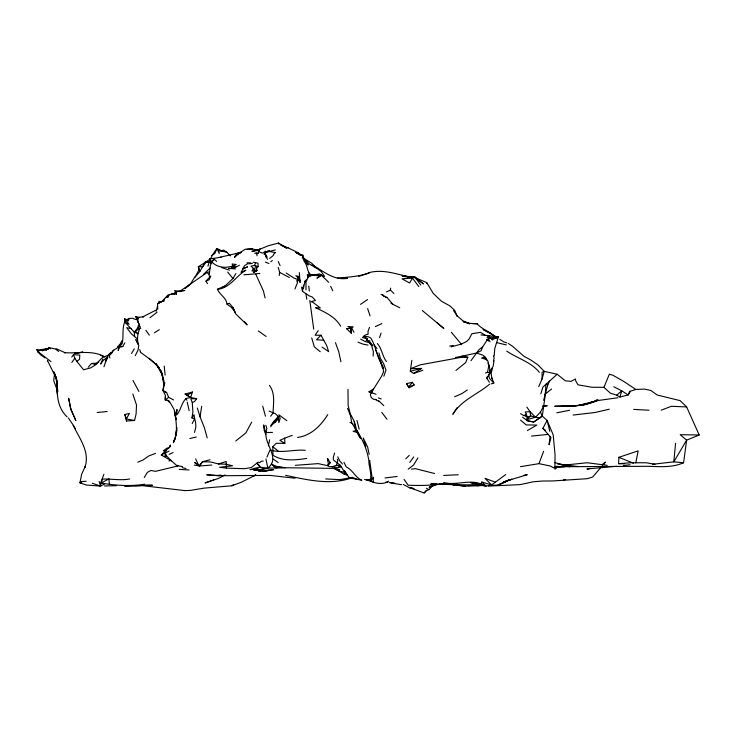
<?xml version="1.0" encoding="UTF-8"?>
<svg xmlns="http://www.w3.org/2000/svg" width="736" height="736" viewBox="0 0 736 736"><rect width="100%" height="100%" fill="white"/><g stroke="black" fill="none" stroke-linecap="round" stroke-linejoin="round"><path stroke-width="1.1" d="M538.724 386.621L542.046 379.077L542.073 372.241L544.254 371.349L557.152 374.238L565.303 380.797L571.127 381.358L575.478 378.939L575.644 380.742L577.999 384.808L591.882 387.265L603.934 387.329L610.319 393.144L616.694 395.204L619.933 397.035L628.139 394.956L630.034 392.205L629.676 391.386L635.858 389.464L644.478 389.086L650.762 390.448L657.285 395.048L680.101 400.614L686.624 406.907L699.2 434.985L686.624 440.183L673.799 461.858L652.712 464.269M310.27 274.316L310.261 275.816L307.979 276.837L310.27 274.316L313.656 275.393L318.32 275.641M67.123 416.87C57.601 408.149 56.7 395.103 57.316 383.097M489.376 382.251L486.818 378.249L490.139 373.318L487.591 372.149L488.695 366.234L487.848 360.842L486.054 359.205L481.592 358.092L484.831 356.73L487.195 360.52M303.508 285.117L302.487 291.309L309.102 295.817L312.34 297.04L315.431 300.426L311.135 301.705L313.076 302.413L320.353 308.007L315.578 307.749C325.027 312.22 334.99 316.526 340.63 326.122M165.324 397.109L165.241 399.952L169.234 401.074L173.889 409.069L175.904 414.874L176.98 409.455L176.612 415.003C180.992 410.164 181.286 403.08 186.015 398.516L190.596 397.477L196.641 398.71L194.644 401.433L192.28 402.555L192.878 411.967L191.976 417.956L194.672 418.775L195.601 422.17L195.886 426.954L194.479 432.455M624.266 463.809L618.626 463.68L618.866 457.323L638.167 450.864L635.748 462.962M364.541 479.44L367.678 480.396L370.383 479.808C372.03 473.312 368.294 466.918 369.638 460.359L372.011 476.882L370.87 481.206C376.335 483.699 383.456 484.748 388.728 481.132M373.152 356.114L373.382 351.698L371.634 345.782L369.279 342.682L364.927 341.421L360.649 339.14M346.711 328.817L351.541 327.879L346.711 328.817L351.228 333.187L351.541 327.879L353.216 326.867L347.907 326.536L351.541 327.879L353.979 332.24M490.185 370.07L490.075 371.772L493.138 366.289L494.068 360.649M418.812 286.598L412.5 278.144L402.04 278.806L409.556 282.992L412.5 278.144L414.497 276.635L423.467 283.875L414.451 277.371L414.497 276.635L402.426 276.423L411.166 277.113M158.81 303.315L158.958 301.19L160.65 302.468M393.88 293.471L390.466 290.058L390.614 288.172M138.028 343.27L137.485 339.038L137.926 333.804L139.573 329.001L137.926 327.842L138.405 325.266M230.423 255.926L226.973 252.384L222.042 251.04L216.945 248.51C212.732 253.975 209.732 259.449 207.957 266.193M373.106 482.365L373.557 477.259L370.87 481.206L367.678 480.396M279.266 275.494L279.643 272.394L278.254 267.462M494.206 355.856L494.794 348.321L498.474 336.628L492.844 337.189L491.105 335.855L480.985 334.926M675.574 443.32L673.799 461.858L683.597 462.742L686.624 440.183L680.174 434.691L699.2 434.985M411.866 360.364L410.274 371.211L413.715 373.483L422.85 370.254M344.476 470.442L347.291 475.033L344.706 471.601L344.356 474.37L347.291 475.033L349.48 477.94L361.799 480.222C355.111 477.498 352.756 469.789 346.233 466.918L343.979 462.383M522.56 417.174L527.666 420.836L533.747 422.013L542.285 416.098L545.109 396.134L545.974 384.174L547.842 384.735L549.645 381.027L557.152 374.238M73.177 425.39C79.479 438.435 90.464 452.401 84.778 467.654L85.394 466.136L81.687 474.094L79.939 482.834L86.572 485.07L100.528 486.091L101.071 481.804L103.914 474.242M550.132 436.301L549.047 444.691L550.97 437.672L542.892 428.324L547.115 420.458L542.285 416.098L540.454 412.068L543.499 406.401M163.696 380.622L163.337 379.095L163.852 384.146L162.95 390.485L165.361 395.333L165.241 399.952L168.636 397.32L173.558 399.933M207.202 437.911L204.341 427.552L200.017 416.788L201.728 406.226M263.221 461.104L261.39 461.205L259.725 462.686L258.152 462.134L257.011 463.045L259.946 467.25L267.858 468.078C281.805 457.019 261.022 442.216 266.892 428.61L265.806 425.298M176.484 432.52L176.916 430.275M256.22 270.968L250.994 266.147L254.536 265.411L256.864 267.674L253.313 268.511L252.006 270.977L256.22 270.968L257.241 270.195L253.561 272.421L256.22 270.968L256.864 267.674L258.161 266.616L258.014 263.221L253.193 262.182M304.005 261.105C307.565 264.923 306.921 270.609 310.086 274.638L308.669 276.074L306.774 280.103L305.026 281.097L303.434 288.31L301.558 287.16L302.487 291.309M124.844 342.82L122.838 346.49L119.352 346.564L118.22 350.391L119.352 346.564L122.102 343.841C124.071 336.039 121.458 327.778 125.516 320.178M492.421 367.687L491.16 373.732L491.786 378.562M540.454 412.068L535.504 417.303L530.684 415.932L527.28 417.174L525.936 416.125L526.35 414.175L525.228 411.958L530.086 411.645L535.504 417.303L540.012 417.965M268.336 445.823L269.634 439.742M103.96 366.758L107.76 355.58L110.796 352.562M169.933 446.899L170.338 445.022L169.74 446.853L161.285 454.995L171.35 460.791L177.523 466.21L177.845 465.226M176.309 433.32L175.941 434.939L176.806 427.588L175.987 435.473L173.383 442.722L174.846 438.831L174.266 440.671C177.68 432.06 176.355 422.74 175.002 413.862L176.18 419.704L174.368 411.672M126.528 420.992L126.353 418.986L129.37 413.43L124.853 414.534L126.528 420.992L134.559 420.477L136.096 413.954L136.528 405.067L132.839 393.999M164.846 382.72L162.95 390.485L166.63 392.546L168.636 397.32M302.211 257.968L302.864 255.291L295.522 252.227L297.169 253.644M329.185 466.578L332.23 466.808L336.444 465.327L337.861 460.57L337.263 459.163M535.504 417.303L526.654 419.722L527.28 417.174L526.35 414.175L524.842 415.242M493.396 361.082L494.178 357.944L493.497 355.838M105.414 362.443L106.564 357.871L103.206 360.474L100.657 364.035L102.902 359.048M258.051 253.276L259.219 250.166L258.051 253.276L256.275 253.736L256.671 252.752L254.711 253.34M467.829 357.254L455.492 357.466L462.144 356.15L467.829 357.254L465.63 362.627L455.934 370.429M543.619 400.292L547.842 384.735M542.046 379.077L544.254 371.349L537.942 364.909L530.96 360.07L524.078 356.38L512.504 346.224L508.254 343.454M156.078 311.264L157.513 306.296M619.933 397.035L621.745 390.816L613.787 386.75M334.604 453.026L333.288 457.47L333.334 459.88L340.409 465.354L344.779 472.448L344.356 474.37L334.162 467.976L339.719 469.724M486.818 378.249L487.398 376.298M163.778 301.475L164.662 298.595L167.9 295.219L175.858 292.753M540.831 393.76L542.91 387.081L549.645 381.027M294.952 288.954L297.464 282.762L297.04 280.931L298.31 277.592L299.432 276.607L295.844 275.761L298.31 277.592L299.874 280.204L297.04 280.931L298.31 280.039M190.596 397.477L192.482 392.04L185.104 394.045L190.596 397.477L185.104 394.045M379.528 337.612L381.082 333.141M137.466 319.36L135.599 319.47L132.379 318.219L129.196 318.476L128.312 321.016L124.724 318.789L125 322.239L134.191 332.01L137.926 333.804L135.277 330.924L139.435 325.79L139.38 324.052M383.842 376.188L385.977 370.088L383.622 363.612L380.392 358.303L378.957 353.032M155.728 310.242L142.664 316.885L143.768 316.673L138.8 317.363L137.65 320.565L140.677 328.504M266.956 457.074L270.057 449.898C281.336 453.634 293.636 449.236 305.293 450.322M520.508 466.661L538.991 463.652L543.628 451.288M369.564 327.345L368.092 331.007L368.009 334.3L365.148 335.027L362.508 337.539L367.466 338.845L366.234 340.262L370.042 342.139L372.821 345.828L369.279 342.682M267.646 259.403L265.521 256.192L265.448 254.73L264.288 254.26L264.914 252.724L267.748 251.326M495.503 337.254L498.474 336.628L496.257 338.523L492.108 337.842L488.364 338.79L488.483 340.832L487.526 339.379L482.66 346.96L481.105 350.778L476.496 353.068L462.144 356.15M603.934 387.329L609.334 374.228L612.886 375.213L624.22 381.708L635.858 389.464M443.633 482.512C457.314 486.146 472.034 477.655 484.619 485.926L470.838 482.641L480.994 483.966L481.786 482.062L491.593 484.96L505.715 474.564M255.594 262.918L254.536 265.411L258.161 266.616M629.676 391.386L628.139 394.956L621.745 390.816L616.694 395.204M107.76 355.58L109.103 355.764L111.366 353.556L112.507 351.072L119.352 346.564M166.069 297.28L168.01 297.077L168.976 295.044M120.198 344.163L121.799 340.805M106.959 359.223L107.806 357.494M135.268 355.617L138.037 350.078L138.745 345.497L135.838 339.59L138.156 344.328M192.197 423.559L194.672 418.775L194.037 414.699L191.976 417.956M199.198 269.486L199.769 271.566L198.315 266.8L202.805 266.69L205.629 262.614L209.916 261.878L205.224 262.154L199.769 271.566L194.773 277.555L199.198 269.486L198.315 266.8L210.156 259.109M251.666 422.151L245.833 432.97L235.796 440.938M468.915 339.314L471.868 333.767L480.47 332.322L485.208 335.257M271.124 425.436L274.97 422.4L278.245 416.447L275.457 413.77L269.118 411.093M224.324 286.672L232.962 278.521L235.916 273.562M131.523 353.501L134.32 348.827M242.668 268.852L247.434 266.892L242.668 268.852L244.61 265.604L247.443 263.902L247.066 262.807L250.617 262.816M144.274 477.517L147.402 472.328L151 470.47L155.489 471.344L177.726 466.017M417.892 457.893L413.522 465.106L408.186 469.182M194.764 277.012L190.385 284.206L185.251 288.282M270.728 426.788L274.215 421.158L278.245 416.447L278.834 422.63L280.168 418.462L278.907 414.837L286.865 420.679M45.89 348.818L46.478 350.538L44.142 349.499L44.197 350.143L45.89 348.818L48.042 349.278L45.89 348.818L40.563 349.784L39.22 350.29L38.088 352.02L40.434 354.678L44.905 357.77M457.093 407.744L452.842 414.322C461.233 400.136 477.498 394.496 489.606 384.174M221.14 257.168L213.9 258.364L210.358 265.282L209.383 274.105M243.533 268.327L240.966 272.274L245.861 270.204C236.118 276 229.724 288.31 217.405 289.285C219.779 294.924 226.449 297.684 227.001 304.152L231.509 307.492L235.299 312.414L232.907 307.418L229.273 303.223L227.001 304.152M111.366 353.556L113.694 350.032M211.775 465.069L199.76 465.925L194.709 462.512L199.76 465.925L202.538 461.739L210.018 459.752M47.766 348.974L48.732 347.539L55.191 348.919L58.687 351.449M318.154 330.694L315.091 335.23L320.997 335.23L326.71 345.607L328.633 351.642L322.083 347.088M71.834 362.452L74.814 358.22L73.499 354.651L79.801 355.102L79.552 359.306L76.829 361.312L83.536 369.757L90.583 367.926L95.33 365.019L98.762 361.716M470.985 360.677L479.145 349.49L482.66 346.96M71.751 357.08L73.499 354.651M409.777 462.346L413.724 456.946M327.75 414.662C320.74 425.748 311.227 435.546 297.583 437.451M174.082 294.244L175.996 291.649L176.52 294.133L171.654 293.894M270.664 416.226L273.084 412.988C273.277 403.622 275.54 393.502 269.44 385.379M166.419 297.188L167.9 295.219L168.01 297.077M412.316 382.315L408.581 387.136L409.152 387.762L414.184 384.965L412.316 382.315L406.53 383.612L408.581 387.136L414.184 384.965M330.197 462.714L327.814 465.759L328.495 465.87L327.704 458.721L330.197 462.714L327.768 464.894M270.995 425.224L274.215 421.158M306.774 280.103L305.348 281.833L305.026 281.097M603.299 464.591L605.424 462.079L602.168 465.115M164.662 298.595L161.405 301.88L157.559 303.609L157.762 309.304M413.834 488.667L411.792 488.456L424.184 492.973L426.107 490.82L428.968 489.642L432.317 486.018L429.079 487.26L437.984 484.279L430.477 484.178M600.42 467.967L592.627 477.057L587.411 478.676L552.727 480.958L542.515 481.022L533.361 481.776L520.14 484.619L488.511 486.1M205.96 281.143L210.809 275.972L209.153 279.763L205.96 281.143L207.497 283.627M88.219 367.227L91.577 363.437L97.143 363.216M424.184 492.973L426.586 490.332M274.97 422.4L278.788 418.471M306.645 458.454C295.66 460.092 282.734 461.592 272.973 455.234L272.817 446.734L276.193 443.293L284.823 443.348L284.712 438.141L292.247 435.372M117.539 346.831L121.054 343.289M466.477 341.624L468.63 339.462M210.11 268.005L203.532 274.326M320.997 335.23L316.48 339.747L323.73 340.253M405.72 458.832L409.262 455.382M526.654 419.722L530.684 415.932L530.086 411.645L526.856 407.128M149.896 317.796L157.127 312.165M349.646 477.784L352.498 477.388L357.411 479.486M39.22 350.29L36.8 349.71L38.088 352.02L37.711 351.468L40.563 349.784L42.743 350.75L44.142 349.499M602.683 464.821L604.109 463.606L602.039 464.582M551.595 388.985L544.815 394.432M332.23 466.808L337.75 467.535L340.409 465.354L336.444 465.327M185.288 288.218L190.541 283.958M270.811 261.795L272.357 260.553M409.621 277.067C396.686 274.132 384.026 269.339 370.475 272.265C360.014 276.828 348.514 276.791 337.401 278.337L347.512 278.355C333.408 280.692 323.426 271.06 312.165 264.84L321.365 271.658L324.548 276.478L319.396 273.939L310.261 275.816L313.159 274.951L321.752 275.448L321.034 274.914L316.903 278.19L320.776 276M141.726 485.585L124.724 485.981L141.726 485.585L184.92 490.599L190.606 490.378L203.936 488.143L231.923 485.778L233.717 484.398M177.036 291.502L180.164 291.079L207.276 272.412L209.116 271.915M108.468 354.936L111.752 352.498M367.568 299.534L360.511 304.364M269.431 250.378L267.288 251.362M137.926 327.842L139.72 326.517M542.285 416.098L533.747 422.013L526.902 420.661M467.323 389.942L462.098 393.493L454.609 396.796M235.483 268.898L228.427 268.438L233.938 268.208L239.421 265.19M413.715 373.483L421.59 368.432L410.642 368.662L420.458 364.789L462.153 357.181M269.661 258.419L273.268 255.521L273.985 253.791L275.586 252.595L269.137 251.482L264.914 252.724L267.058 257.306L265.521 256.192L265.99 255.916M154.431 332.81L159.316 329.682M382.564 365.093L383.585 371.671L381.653 376.16L371.57 392.196L371.754 393.162L369.003 391.773L373.456 388.985L370.291 394.744L371.321 397.661L373.566 399.308L376.308 399.519M596.997 399.777C586.767 406.686 573.804 405.49 562.074 406.428L578.459 405.462L596.988 400.761L583.528 405.012L568.597 406.18L578.459 405.462L593.29 402.077L598.046 399.804M186.916 395.444L192.482 392.04M211.609 255.456L214.783 253.57L216.945 248.51L219.245 253.451L218.822 249.771M527.372 430.56L536.829 425.077L526.176 424.93L520.536 420.127M488.483 340.832L486.551 339.839L488.364 338.79L490.029 341.817M255.199 251.004L251.887 251.335L258.511 249.78L260.48 248.667M161.285 454.995L169.078 451.094M269.137 251.482L275.328 249.936M225.023 474.922L218.472 478.446L205.031 482.945L213.753 479.936M491.078 338.569L492.329 339.793L494.574 338.624M466.026 341.798L460.883 344.227L451.177 346.84M556.315 468.4L554.861 469.136L555.054 454.922L553.196 434.893L547.115 420.458L549.792 431.296M166.529 455.832L164.938 456.633L165.204 452.778L166.529 455.832L171.35 460.791M92.304 483.258L100.528 486.091L104.448 484.122L101.209 483.028L102.488 479.072C111.578 478.685 120.603 480.737 129.683 478.961M157.559 303.609L163.41 300.794M255.318 475.235L241.426 482.181L231.923 485.778M486.551 339.839L487.526 339.379M375.342 326.609L381.809 323.601M284.712 438.141L279.91 440.376L284.823 443.348M241.298 252.54L235.695 255.134L234.563 257.379L239.255 253.083L245.29 249.237L252.356 248.934L258.594 250.332M386.428 291.925L390.466 290.058M126.436 319.755L129.196 318.476M222.594 286.957L224.931 285.89M255.696 474.968L253.902 475.778L255.944 475.014M135.277 330.924L139.573 329.001M217.405 289.285L222.097 287.206L223.652 287.242M488.695 366.234L489.412 365.912L488.17 363.115M169.114 454.324L173.061 452.594M107.014 355.635L102.405 357.659L95.404 364.568L91.577 363.437M485.447 373.051L487.591 372.149M137.798 462.19L143.051 459.982L148.911 455.888L155.544 453.367M258.511 249.78L268.079 245.842L278.539 243.027L286.562 248.041L280.913 245.116M592.609 401.608L588.533 403.236L597.384 400.623L617.946 397.725M538.991 463.652L550.372 466.044L553.408 467.673L555.827 466.734L647.616 466.311C659.686 466.56 671.977 467.912 683.597 462.742M661.232 410.2L671.296 406.29L686.624 406.907M503.277 482.2L509.505 479.909L498.189 485.033L488.63 485.576M266.726 252.384L264.914 252.724L265.889 252.494M168.884 461.021L170.945 460.304M503.369 482.236L511.842 479.256L506.534 480.792M491.078 383.925L493.819 382.987L491.731 377.504M196.273 436.991L189.805 438.546M363.676 274.776L369.371 272.854M195.629 458.924L199.005 465.888L202.538 461.739L210.708 461.969L218.491 463.965L226.2 461.472L226.421 468.114L244.49 468.703L251.28 467.562L257.011 463.045L259.201 465.502M358.69 276.35L362.728 275.098M220.101 257.232L241.206 252.374M236.09 253.672L241.5 252.236M356.104 430.514L353.142 431.287L357.356 432.529L359.021 436.19M505.65 481.178L527.243 474.72L524.069 475.226M253.304 468.528L260.664 467.139L259.946 467.25M177.026 291.64L184.883 290.453L180.164 291.079M410.274 371.211L421.59 368.432M267.214 468.271L257.388 470.497L263.746 469.09L254.003 470.304L263.746 469.09M349.352 478.685C328.357 485.098 306.452 479.679 285.614 475.336M119.204 347.282L122.838 346.49M264.288 254.26L265.374 254.03L265.337 252.577M609.288 409.207L595.102 412.482L573.05 415.067M480.994 483.966L485.944 486.128L491.593 484.96L484.978 478.326L495.346 482.181M243.91 274.822L259.808 273.442M556.821 412.767L569.489 410.311M351.1 477.554L340.087 479.642L325.68 478.934M563.5 479.881L565.708 479.476M385.029 477.986L397.192 476.431M616.722 466.265L587.098 468.942L590.364 468.4M587.098 468.942L590.3 468.409M248.731 263.902L252.43 263.341M107.189 411.507L97.152 412.51M337.75 467.535L341.053 467.056M109.434 484.527L108.9 478.906L101.209 483.028C115.552 485.567 130.493 486.459 144.9 484.205M403.374 484.454L409.694 487.867L411.875 487.563M449.76 346.021L453.229 345.543M411.488 469.145L415.325 468.63L434.534 473.524M257.94 468.519L249.982 469.596L254.509 469.163M623.41 465.492L630.099 464.72M295.292 465.336L318.154 463.616L328.495 465.87M564.199 465.124L587.19 462.742L607.218 465.354M531.53 436.062L548.182 434.415M295.09 478.234L270.296 475.428L219.595 475.723L206.733 474.803L216.513 475.511L220.874 475.088M210.68 263.479L210.662 260.976L209.493 258.778L213.9 258.364M542.846 406.143L547.216 405.748L542.745 406.088M553.408 467.673L564.475 466.771L555.8 466.32M618.626 463.68L630.945 462.742L646.337 462.778L655.012 464.296M247.02 249.283L252.356 248.934M81.733 482.715L79.939 482.834L81.282 481.528L86.186 481.261M307.823 277.748L307.344 274.804L310.086 274.638L308.347 272.246M385.287 297.528L387.016 297.445L392.895 304.354L399.749 307.722M485.732 485.429L465.069 486.156L453.137 484.684L465.069 486.156M443.698 475.438L458.27 474.757M476.744 485.383L468.188 485.567M275.77 467.783L271.446 464.223L277.582 466.78L285.237 467.912L267.858 468.078L265.917 458.914M209.493 258.778C215.096 268.419 227.074 269.109 236.256 264.5L232.079 263.957L233.938 268.208M440.266 483.856L447.083 483.662M439.981 483.865L441.968 483.81C430.615 485.521 419.658 485.732 408.176 485.208L404.064 479.375M104.438 485.953L116.656 485.668M272.495 432.409L267.683 432.529L265.383 431.894L263.663 424.939L264.178 430.33L265.843 434.498M134.844 485.631L152.481 485.254L145.894 485.18M394.855 483.193L391.442 483.276L389.307 482.512M467.544 485.502L484.306 485.401M256.294 250.617L258.52 250.58M366.73 479.863L370.383 479.808M439.824 483.837L456.918 483.598M196.641 398.71L190.771 398.756L192.28 402.555M436.154 483.92L431.333 483.92M300.224 255.291L302.864 255.291L303.729 258.373M431.351 484.205L481.694 485.116M218.491 463.965L225.998 464.186L232.53 465.787L219.604 467.277L226.421 468.114M471.666 323.592L477.149 323.803C482.08 329.535 489.836 331.384 494.905 336.775L490.139 332.966L483.083 329.48L497.389 337.401M166.391 451.021L163.245 450.874L167.274 447.93L168.774 448.491M633.724 409.391L649.023 410.237M443.771 483.938L448.905 484.371M222.042 251.04L220.349 250.939L223.707 250.12L226.973 252.384M475.925 485.42L479.164 485.622M473.101 485.401L478.262 485.714M179.308 469.375L189.088 469.982M216.513 475.511L219.595 475.723M477.149 323.803L469.899 323.306L463.275 321.641M390.954 482.549L393.061 482.715M385.618 482.144L387.808 482.338M452.18 484.693L457.654 485.236M284.648 247.489L288.08 247.848L297.868 252.614L300.27 254.904M277.582 466.78L286.138 467.765L333.417 468.381L338.983 471.031L344.779 472.448L344.706 471.601M471.831 485.328L474.039 485.594M412.224 277.076L402.206 275.77L409.704 277.104M578.156 466.596L557.382 463.864L569.609 466.725L554.723 462.53M194.304 465.115L199.76 465.925M409.694 487.867L413.807 488.502M392.619 483.23L401.617 484.711M369.003 391.773L376.059 394.266M177.772 465.768L182.556 466.606M506.322 344.917L496.791 342.636M366.234 340.262L369.95 340.915M134.559 420.477L126.353 418.986L124.853 414.534M368.009 345.083L363.188 344.181L357.99 342.157M180.108 291.64L174.68 290.545L176.52 294.133M131.486 328.716L126.666 327.676L131.459 333.932L137.485 339.038M229.439 270.149L221.444 267.49M182.27 467.664L185.987 468.556M138.8 317.363L135.902 316.6L138.322 322.828M104.77 356.914C92.138 349.637 78.071 353.804 64.547 352.636L65.292 352.811L56.148 348.671M506.672 342.847L503.755 341.909L499.799 339.305M463.238 321.715L469.605 323.822L462.87 320.758L457.479 316.213L453.542 310.61M378.332 397.946L381.202 398.949M476.496 353.068L482.779 355.102L484.831 356.73L484.214 358.69L485.972 358.193L486.054 359.205M265.356 262.117L268.98 263.497M36.8 349.71L39.026 350.566M100.777 355.332L103.518 356.417M618.866 457.323L633.448 463.22M281.042 244.968L288.08 247.848M376.022 400.08L379.261 401.451M414.451 277.371L426.742 282.615L433.274 293.443L441.536 301.3L449.917 305.9L454.738 310.38L457.166 316.498M289.358 277.527L279.643 272.394M163.604 391.166L166.63 392.546M304.051 258.511L311.76 263.24L316.094 267.904L309.534 264.104L302.662 257.195M125 322.239L129.067 324.217L124.724 318.789M381.055 294.372L387.016 297.445M525.936 416.125L524.455 415.352L524.087 415.785L520.564 413.641M426.365 488.253L428.968 489.642M210.662 260.976L211.802 261.602L214.489 259.431L216.642 261.418M349.996 422.298L352.875 423.927M302.496 257.674L304.262 258.722M390.982 303.186L392.895 304.354M265.521 256.192L266.046 256.514M506.754 351.109C517.436 358.469 531.19 362.038 539.387 372.361M137.687 317.759L135.902 316.6L138.12 322.11M298.31 277.592L298.945 279.597L299.874 280.204L294.069 278.171L286.175 273.019M271.446 464.223L276.966 467.958M367.466 338.845L363.74 336.232L368.589 336.867L370.778 338.1C375.756 345.635 376.308 355.12 380.926 362.912L380.392 361.128L382.6 368.442M258.354 330.979L266.165 336.481M273.212 459.034L278.217 462.594M50.959 361.624L37.711 351.468M48.732 347.539L50.462 348.809M140.364 352.148C148.028 358.036 156.998 363.409 161.423 372.315M542.892 428.324L545.394 430.284M378.782 400.816L383.778 405.665M272.817 446.734L278.309 451.196M320.224 351.698L314.336 346.84L311.714 337.916M437.239 322.883L443.845 328.486L422.317 310.537M258.649 250.967L260.369 252.494L262.964 253.138L265.411 251.178L266 251.924M149.206 358.294L154.781 363.336M328.688 282.302L321.034 274.914M307.344 274.804L308.669 276.074M481.786 482.062L485.944 486.128M493.819 382.987L489.587 378.525L488.336 374.284M369.61 479.964L370.87 481.206M461.674 344.595L451.343 332.295M227.672 272.053L232.962 278.521M297.077 252.687L298.623 254.352M297.868 252.614L299.984 254.987M157.495 366.399L159.519 368.69L156.096 363.685L162.748 375.424M205.224 262.154L205.629 262.614M303.26 259.376L308.228 265.061L303.517 258.943M342.433 463.993L339.692 460.8L337.778 456.854M244.435 321.65L247.149 324.926L235.612 313.812L232.907 307.418M377.393 343.537C381.92 348.671 382.297 356.068 386.391 361.542M167.688 400.034L169.344 402.178M381.754 412.399L386.989 419.226M374.247 344.954L376.988 348.551M414.497 276.635L420.808 285.09M207.276 272.412L209.134 274.905L209.558 277.408M47.684 360.842L47.398 360.447L55.807 377.292L57.417 386.446L56.562 379.482M145.866 330.335L149.353 335.156M68.338 417.956L73.775 425.886M74.814 358.22L76.829 361.312M406.53 383.612L409.152 387.762M350.207 413.678L351.596 422.225L360.723 438.647L356.656 429.99L354.246 421.369L350.207 413.678L348.137 405.481L347.981 389.381M382.775 294.602L383.916 296.498M369.389 465.833C368.616 452.732 363.501 441.122 356.656 429.99M74.318 426.825L75.403 428.711M162.224 374.468L157.504 365.856L161.708 373.198L163.88 381.386M132.958 380.42L138.902 391.414M253.313 268.511L254.858 271.492M186.015 398.516L186.88 400.292M330.685 286.341L332.773 290.766M278.282 261.556L280.085 265.586M255.806 274.215L263.424 290.978L265.089 297.942M70.904 409.363L75.863 420.587L70.619 408.682L68.66 398.25L70.904 409.363L70.619 408.682M278.539 243.027L279.027 244.15M57.61 391.129L53.7 380.659L54.63 373.198M347.539 408.406L350.594 415.702M377.412 353.924L383.272 368.258M298.945 279.597L300.122 282.523L299.304 272.596M375.921 350.106L377.034 352.967M109.103 355.764L109.986 358.036M53.848 371.735L56.322 378.644L54.418 373.272M335.46 342.691L338.762 351.771L340.915 361.762M42.348 349.591L42.743 350.75M367.623 308.596L370.07 315.946M55.31 375.59L56.322 378.644M55.504 376.234L56.985 381.018M197.34 408.038L200.017 416.788M99.13 481.473L100.528 486.091M365.81 446.899L363.225 437.975L367.623 446.973L369.159 454.36M262.743 406.217L265.448 416.19M356.969 420.486L359.196 429.18M163.07 378.065L161.23 370.852L163.852 384.146M139.748 349.545L140.254 351.56M56.644 389.408L57.344 393.926M189.152 410.651L187.229 402.141M313.72 329.148L309.801 300.481M350.373 328.44L351.228 333.187M265.383 431.894L265.687 433.633M426.742 282.615L426.926 283.746M354.246 421.369L355.644 430.404M305.964 293.968L306.765 299.184M56.497 379.371L57.813 391.469M256.8 253.773L257.066 255.806M308.734 286.102L309.332 291.033M490.139 373.318L489.412 365.912M492.108 337.842L492.329 339.793M164.211 366.04L165.149 375.093M134.191 332.01L134.66 336.435M265.374 254.03L265.448 254.73M57.362 382.812L57.399 388.875L57.298 383.125M163.337 379.095L163.861 384.808M306.001 279.974L305.983 289.92M327.704 458.721L327.732 460.736M232.677 265.678L231.362 268.346L236.136 266.736L232.677 265.678M488.897 335.46L487.002 337.355L490.36 337.428L488.897 335.46M507.785 480.636L498.189 485.033L507.785 480.636M80.822 352.424L74.658 353.409L82.92 352.084L80.822 352.424M268.778 470.424L262.669 471.399L273.728 469.66L258.584 471.123L268.778 470.424M572.369 405.913L554.843 406.226L572.369 405.913"/></g></svg>
